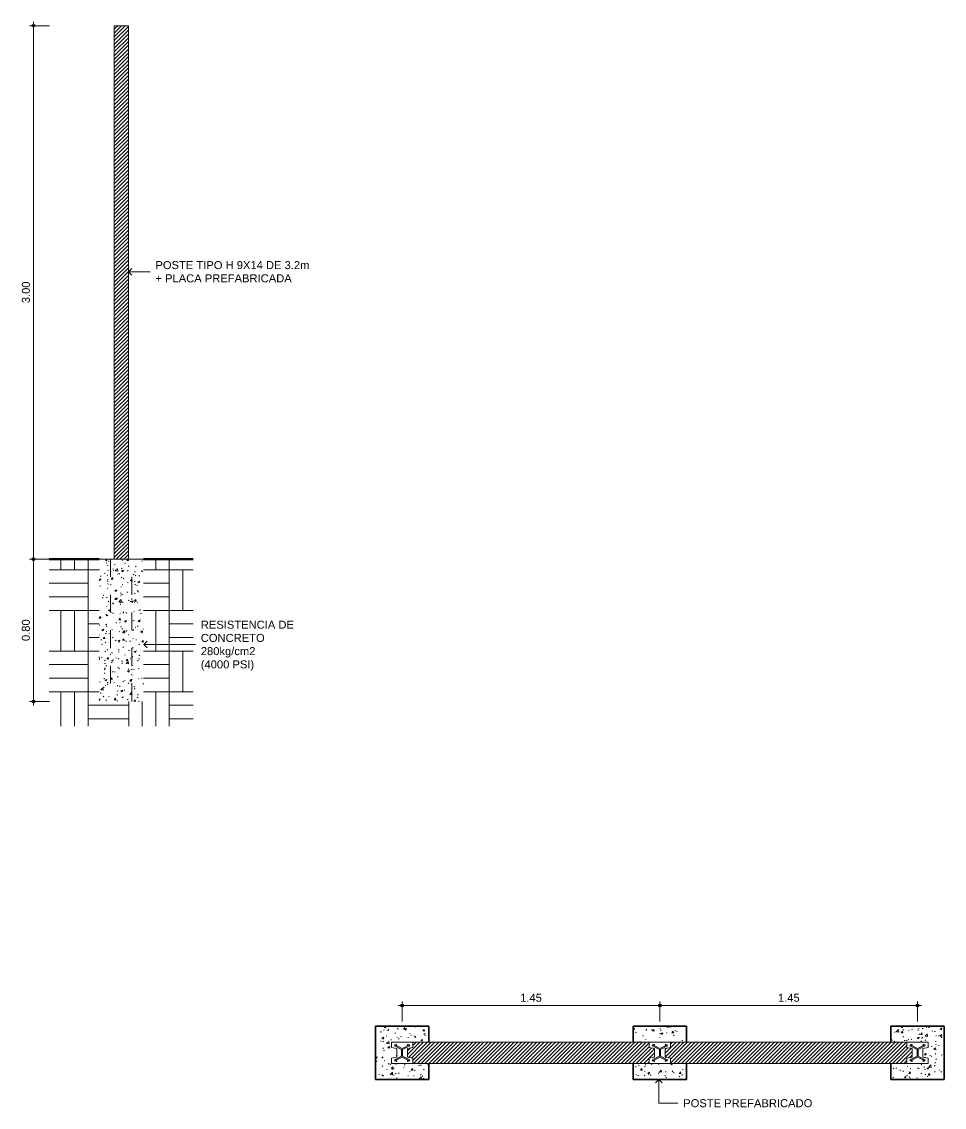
# Model space of a CAD drawing. Header units: metres. Extents: x -490 to 202, y -217 to 332.
# Drawn here: x 193.73 to 198.92, y -0.31 to 5.8 of the extents above; entities that cross this region are included whole.
import ezdxf

# ---------------------------------------------------------------- set-up
doc = ezdxf.new("R2010")
doc.units = ezdxf.units.M
doc.linetypes.add('Oculto', pattern=[0.007144, 0.004763, -0.002381])
for name, color, linetype, lineweight in [('A-ANNO-DIMS', 7, 'Continuous', 9), ('A-ANNO-DIMS-15', 7, 'Continuous', 9), ('A-DETL-GENF', 7, 'Continuous', 9), ('A-DETL-HDLN', 7, 'Oculto', 9), ('G-ANNO-TEXT', 7, 'Continuous', 9)]:
    doc.layers.add(name, color=color, linetype=linetype, lineweight=lineweight)
doc.layers.add('A-DETL', color=94, linetype='Continuous', lineweight=9, true_color=0x00a600)
doc.styles.add('Arial_6', font='arial.ttf', dxfattribs={"height": 0.045})
doc.styles.add('Arial_B_3', font='arial.ttf', dxfattribs={"height": 0.045})
doc.dimstyles.new('CB_Punto_relleno_-_3_mm_2_Decimales', dxfattribs={"dimscale": 0.3048, "dimtxt": 0.045912, "dimasz": 0.19685, "dimexe": 0.073819, "dimexo": 0.625, "dimgap": 0.024606, "dimtad": 1, "dimrnd": 0.01, "dimtxsty": 'Arial_6', "dimblk1": 'DOTSMALL', "dimblk2": 'DOTSMALL', "dimsah": 1, "dimcen": 2.5, "dimdle": 0.073819, "dimazin": 3, "dimtfac": 1, "dimtix": 1, "dimtmove": 0, "dimatfit": 3, "dimfxl": 0.295276, "dimfxlon": 1, "dimtvp": 1, "dimarcsym": 2})
pattern_1 = [(50, (194.823975, 0), (0.109309, -0.009559), [0.01143, -0.12573]), (355, (194.82398, 0), (-0.02115, 0.1146295), [0.00914, -0.10058]), (100.451, (194.83309, -0.0008), (0.0881643, 0.1050655), [0.00971, -0.10685]), (46.184, (194.82398, 0.03048), (0.162653, -0.025226), [0.01714, -0.18859]), (96.636, (194.83753, 0.02838), (0.142439, 0.148455), [0.01457, -0.16028]), (351.184, (194.82398, 0.03048), (0.142445, 0.148452), [0.01372, -0.15088]), (21, (194.839215, 0.02286), (0.0909697, -0.0613545), [0.01143, -0.12573]), (326, (194.83922, 0.02286), (0.0370754, 0.110511), [0.00914, -0.10058]), (71.451, (194.8468, 0.01775), (0.128047, 0.0491495), [0.00971, -0.10685]), (37.5, (194.823975, 0), (0.00185023, 0.0507294), [0.00503, -0.09434, 0.00503, -0.09708, -0.10096]), (37.5, (194.823975, 0), (0.00185023, 0.0507294), [-0.20147, 0.00503, -0.09594]), (7.5, (194.823975, 0), (0.0400875, 0.0601067), [0.00503, -0.05319, 0.00503, -0.09205, -0.03848]), (7.5, (194.823975, 0), (0.0400875, 0.0601067), [-0.1553, 0.00503, -0.03345]), (327.5, (194.789985, 0), (0.08135256, -0.0034393), [0.00503, -0.03307, 0.00503, -0.11384, -0.15773]), (327.5, (194.789985, 0), (0.08135256, -0.0034393), [-0.15697, 0.00503, -0.1527]), (317.5, (194.774745, 0), (0.0888753, 0.0152544), [0.00503, -0.0445, 0.00503, -0.07391, -0.11201]), (317.5, (194.774745, 0), (0.0888753, 0.0152544), [-0.12847, 0.00503, -0.10698])]
pattern_2 = [(45, (194.823975, 0), (-0.0106066, 0.0106066), [])]

# ---------------------------------------------------------------- blocks, each defined once
blk = doc.blocks.new('DIMBLOCK2-CIMENTACION MURO PREFABRICADO h_ 3_20')
at = {"layer": 'A-ANNO-DIMS-15', "lineweight": 30, "transparency": 16777216}
h = blk.add_hatch(color=256, dxfattribs=at)
edge = h.paths.add_edge_path()
edge.add_arc((193.7935, 2.7775), 0.0075, 0, 360)
h = blk.add_hatch(color=256, dxfattribs=at)
edge = h.paths.add_edge_path()
edge.add_arc((193.7935, 1.9775), 0.0075, 0, 360)
at = {"layer": 'A-ANNO-DIMS-15', "transparency": 16777216}
for p, q in [((193.7935, 2.7775), (193.771, 2.7775)), ((193.7935, 1.955), (193.7935, 2.7775)), ((193.7935, 2.7775), (193.8835, 2.7775)), ((193.7935, 1.9775), (193.771, 1.9775)), ((193.7935, 1.9775), (193.8835, 1.9775))]:
    blk.add_line(p, q, dxfattribs=at)
at = {"layer": 'A-ANNO-DIMS-15', "lineweight": 30, "transparency": 16777216}
for centre in [(193.7935, 2.7775), (193.7935, 1.9775)]:
    blk.add_circle(centre, 0.0075, dxfattribs=at)
at = {"layer": 'A-ANNO-DIMS-15', "color": 0, "transparency": 16777216, "insert": (193.7275, 2.3168), "char_height": 0.045, "width": 0.145787, "attachment_point": 1, "rotation": 90, "line_spacing_factor": 0.941778, "style": 'Arial_6'}
blk.add_mtext('0.80', dxfattribs=at)
blk = doc.blocks.new('_DotSmall')
at = {"color": 0, "linetype": 'ByBlock', "const_width": 0.5}
blk.add_lwpolyline([(-0.0625, 0, 1), (0.0625, 0, 1)], format="xyb", close=True, dxfattribs=at)
blk = doc.blocks.new('DIMBLOCK3-CIMENTACION MURO PREFABRICADO h_ 3_20')
at = {"layer": 'A-ANNO-DIMS-15', "lineweight": 30, "transparency": 16777216}
h = blk.add_hatch(color=256, dxfattribs=at)
edge = h.paths.add_edge_path()
edge.add_arc((193.7935, 5.7775), 0.0075, 0, 360)
h = blk.add_hatch(color=256, dxfattribs=at)
edge = h.paths.add_edge_path()
edge.add_arc((193.7935, 2.7775), 0.0075, 0, 360)
at = {"layer": 'A-ANNO-DIMS-15', "transparency": 16777216}
for p, q in [((193.7935, 2.7775), (193.7935, 5.8)), ((193.7935, 5.7775), (193.771, 5.7775)), ((193.7935, 5.7775), (193.8835, 5.7775)), ((193.7935, 2.7775), (193.771, 2.7775)), ((193.7935, 2.7775), (193.8835, 2.7775))]:
    blk.add_line(p, q, dxfattribs=at)
at = {"layer": 'A-ANNO-DIMS-15', "lineweight": 30, "transparency": 16777216}
for centre in [(193.7935, 5.7775), (193.7935, 2.7775)]:
    blk.add_circle(centre, 0.0075, dxfattribs=at)
at = {"layer": 'A-ANNO-DIMS-15', "color": 0, "transparency": 16777216, "insert": (193.7275, 4.2168), "char_height": 0.045, "width": 0.145787, "attachment_point": 1, "rotation": 90, "line_spacing_factor": 0.941778, "style": 'Arial_6'}
blk.add_mtext('3.00', dxfattribs=at)
blk = doc.blocks.new('DIMBLOCK4-CIMENTACION DE MURO PREFABRICADO')
at = {"layer": 'A-ANNO-DIMS-15', "lineweight": 30, "transparency": 16777216}
h = blk.add_hatch(color=256, dxfattribs=at)
edge = h.paths.add_edge_path()
edge.add_arc((195.8667, 0.2673), 0.0075, 0, 360)
h = blk.add_hatch(color=256, dxfattribs=at)
edge = h.paths.add_edge_path()
edge.add_arc((197.3167, 0.2673), 0.0075, 0, 360)
at = {"layer": 'A-ANNO-DIMS-15', "transparency": 16777216}
for p, q in [((195.8442, 0.2673), (197.3167, 0.2673)), ((195.8667, 0.2673), (195.8667, 0.2898)), ((195.8667, 0.2673), (195.8667, 0.1773)), ((197.3167, 0.2673), (197.3167, 0.2898)), ((197.3167, 0.2673), (197.3167, 0.1773))]:
    blk.add_line(p, q, dxfattribs=at)
at = {"layer": 'A-ANNO-DIMS-15', "lineweight": 30, "transparency": 16777216}
for centre in [(195.8667, 0.2673), (197.3167, 0.2673)]:
    blk.add_circle(centre, 0.0075, dxfattribs=at)
at = {"layer": 'A-ANNO-DIMS-15', "color": 0, "transparency": 16777216, "insert": (196.5309, 0.3333), "char_height": 0.045, "width": 0.145787, "attachment_point": 1, "line_spacing_factor": 0.941778, "style": 'Arial_6'}
blk.add_mtext('1.45', dxfattribs=at)
blk = doc.blocks.new('DIMBLOCK5-CIMENTACION DE MURO PREFABRICADO')
at = {"layer": 'A-ANNO-DIMS-15', "lineweight": 30, "transparency": 16777216}
h = blk.add_hatch(color=256, dxfattribs=at)
edge = h.paths.add_edge_path()
edge.add_arc((197.3167, 0.2673), 0.0075, 0, 360)
h = blk.add_hatch(color=256, dxfattribs=at)
edge = h.paths.add_edge_path()
edge.add_arc((198.7667, 0.2673), 0.0075, 0, 360)
at = {"layer": 'A-ANNO-DIMS-15', "transparency": 16777216}
for p, q in [((197.3167, 0.2673), (197.3167, 0.2898)), ((197.3167, 0.2673), (198.7892, 0.2673)), ((197.3167, 0.2673), (197.3167, 0.1773)), ((198.7667, 0.2673), (198.7667, 0.2898)), ((198.7667, 0.2673), (198.7667, 0.1773))]:
    blk.add_line(p, q, dxfattribs=at)
at = {"layer": 'A-ANNO-DIMS-15', "lineweight": 30, "transparency": 16777216}
for centre in [(197.3167, 0.2673), (198.7667, 0.2673)]:
    blk.add_circle(centre, 0.0075, dxfattribs=at)
at = {"layer": 'A-ANNO-DIMS-15', "color": 0, "transparency": 16777216, "insert": (197.9809, 0.3333), "char_height": 0.045, "width": 0.145787, "attachment_point": 1, "line_spacing_factor": 0.941778, "style": 'Arial_6'}
blk.add_mtext('1.45', dxfattribs=at)

msp = doc.modelspace()

# ---------------------------------------------------------------- hatches: boundary and pattern name
at = {"layer": 'A-DETL-GENF', "lineweight": 18}
h = msp.add_hatch(dxfattribs=at)
h.set_pattern_fill('FP_10', color=256, style=0, pattern_type=2)
h.set_pattern_definition([(45, (195.044507, 0), (-0.0106066, 0.0106066), [])])
h.paths.add_polyline_path([(194.327, 2.7775), (194.327, 5.7775), (194.247, 5.7775), (194.247, 2.7775)])
at = {"layer": 'A-DETL-GENF', "lineweight": 18, "true_color": 0xdddddd}
h = msp.add_hatch(dxfattribs=at)
h.set_pattern_fill('FP_11', color=254, style=0, pattern_type=2)
h.set_pattern_definition([(0, (195.01417, -0.02544), (0.2286, 0.2286), [0.2286, -0.2286]), (0, (195.01417, 0.05076), (0.2286, 0.2286), [0.2286, -0.2286]), (0, (195.01417, 0.12696), (0.2286, 0.2286), [0.2286, -0.2286]), (0, (195.01417, 0.20316), (0.2286, 0.2286), [0.2286, -0.2286]), (90, (195.01417, 0.20316), (-0.2286, 0.2286), [0.2286, -0.2286]), (90, (195.09037, 0.20316), (-0.2286, 0.2286), [0.2286, -0.2286]), (90, (195.16657, 0.20316), (-0.2286, 0.2286), [0.2286, -0.2286]), (90, (195.24277, 0.20316), (-0.2286, 0.2286), [0.2286, -0.2286])])
h.paths.add_polyline_path([(194.692, 1.8375), (194.692, 2.7775), (194.412, 2.7775), (194.412, 1.9775), (194.162, 1.9775), (194.162, 2.7775), (193.882, 2.7775), (193.882, 1.8375)])
at = {"layer": 'A-DETL-GENF', "lineweight": 18, "true_color": 0x808080}
h = msp.add_hatch(dxfattribs=at)
h.set_pattern_fill('FP_8', color=8, style=0, pattern_type=2)
h.set_pattern_definition([(50, (195.04451, 0), (0.109309, -0.009559), [0.01143, -0.12573]), (355, (195.04451, 0), (-0.02115, 0.1146295), [0.00914, -0.10058]), (100.451, (195.05362, -0.0008), (0.0881643, 0.1050655), [0.00971, -0.10685]), (46.184, (195.04451, 0.03048), (0.162653, -0.025226), [0.01715, -0.18859]), (96.636, (195.05806, 0.02838), (0.142439, 0.148455), [0.01457, -0.16028]), (351.184, (195.0445, 0.03048), (0.142445, 0.1484525), [0.01372, -0.15088]), (21, (195.05975, 0.02286), (0.0909697, -0.0613545), [0.01143, -0.12573]), (326, (195.05975, 0.02286), (0.0370754, 0.110511), [0.00914, -0.10058]), (71.451, (195.06733, 0.01775), (0.128047, 0.0491495), [0.00971, -0.10685]), (37.5, (195.044507, 0), (0.00185023, 0.0507294), [0.00503, -0.09434, 0.00503, -0.09708, -0.10096]), (37.5, (195.044507, 0), (0.00185023, 0.0507294), [-0.20147, 0.00503, -0.09594]), (7.5, (195.044507, 0), (0.0400875, 0.0601067), [0.00503, -0.05319, 0.00503, -0.09205, -0.03848]), (7.5, (195.044507, 0), (0.0400875, 0.0601067), [-0.1553, 0.00503, -0.03345]), (327.5, (195.010517, 0), (0.08135256, -0.0034393), [0.00503, -0.03307, 0.00503, -0.11384, -0.15773]), (327.5, (195.010517, 0), (0.08135256, -0.0034393), [-0.15697, 0.00503, -0.1527]), (317.5, (194.99528, 0), (0.0888753, 0.0152544), [0.00503, -0.0445, 0.00503, -0.07391, -0.11201]), (317.5, (194.99528, 0), (0.0888753, 0.0152544), [-0.12847, 0.00503, -0.10698])])
h.paths.add_polyline_path([(194.347, 1.9775), (194.412, 1.9775), (194.412, 2.7775), (194.347, 2.7775), (194.347, 2.01)])
h.paths.add_polyline_path([(194.162, 1.9775), (194.227, 1.9775), (194.227, 2.7775), (194.162, 2.7775), (194.162, 2.1025)])
at = {"layer": 'A-DETL-GENF', "lineweight": 18, "true_color": 0xffffff}
h = msp.add_hatch(dxfattribs=at)
h.set_pattern_fill('FP_9', style=0, pattern_type=2)
h.set_pattern_definition([(50, (195.04451, 0), (0.109309, -0.009559), [0.01143, -0.12573]), (355, (195.04451, 0), (-0.02115, 0.1146295), [0.00914, -0.10058]), (100.451, (195.05362, -0.0008), (0.0881643, 0.1050655), [0.00971, -0.10685]), (46.184, (195.04451, 0.03048), (0.162653, -0.025226), [0.01714, -0.18859]), (96.636, (195.05806, 0.02838), (0.142439, 0.148455), [0.01457, -0.16028]), (351.184, (195.0445, 0.03048), (0.142445, 0.1484525), [0.01372, -0.15088]), (21, (195.05975, 0.02286), (0.0909697, -0.0613545), [0.01143, -0.12573]), (326, (195.05975, 0.02286), (0.0370754, 0.110511), [0.00914, -0.10058]), (71.451, (195.06733, 0.01775), (0.128047, 0.0491495), [0.00971, -0.10685]), (37.5, (195.044507, 0), (0.00185023, 0.0507294), [0.00503, -0.09434, 0.00503, -0.09708, -0.10096]), (37.5, (195.044507, 0), (0.00185023, 0.0507294), [-0.20147, 0.00503, -0.09594]), (7.5, (195.044507, 0), (0.0400875, 0.0601067), [0.00503, -0.05319, 0.00503, -0.09205, -0.03848]), (7.5, (195.044507, 0), (0.0400875, 0.0601067), [-0.1553, 0.00503, -0.03345]), (327.5, (195.010517, 0), (0.08135256, -0.0034393), [0.00503, -0.03307, 0.00503, -0.11384, -0.15773]), (327.5, (195.010517, 0), (0.08135256, -0.0034393), [-0.15697, 0.00503, -0.1527]), (317.5, (194.99528, 0), (0.0888753, 0.0152544), [0.00503, -0.0445, 0.00503, -0.07391, -0.11201]), (317.5, (194.99528, 0), (0.0888753, 0.0152544), [-0.12847, 0.00503, -0.10698])])
h.paths.add_polyline_path([(194.327, 1.9775), (194.347, 1.9775), (194.347, 2.7775), (194.227, 2.7775), (194.227, 1.9775), (194.247, 1.9775)])
at = {"layer": 'A-DETL-GENF', "lineweight": 18, "true_color": 0x808080}
h = msp.add_hatch(dxfattribs=at)
h.set_pattern_fill('FP_9', color=8, style=0, pattern_type=2)
h.set_pattern_definition(pattern_1)
h.paths.add_polyline_path([(196.0167, -0.1491), (196.0167, -0.0591), (195.8067, -0.0591), (195.8067, -0.0291), (195.8367, -0.0241), (195.8366, 0.0259), (195.8067, 0.0309), (195.8067, 0.0609), (196.0167, 0.0609), (196.0167, 0.1509), (195.7167, 0.1509), (195.7167, -0.1491), (195.8652, -0.1491)])
h = msp.add_hatch(dxfattribs=at)
h.set_pattern_fill('FP_9', color=8, style=0, pattern_type=2)
h.set_pattern_definition(pattern_1)
h.paths.add_polyline_path([(197.4667, -0.1491), (197.4667, -0.0591), (197.1667, -0.0591), (197.1667, -0.1491), (197.4158, -0.1491)])
h.paths.add_polyline_path([(197.3296, 0.0609), (197.4667, 0.0609), (197.4667, 0.1509), (197.1667, 0.1509), (197.1667, 0.0609), (197.3167, 0.0609)])
h = msp.add_hatch(dxfattribs=at)
h.set_pattern_fill('FP_8', color=8, style=0, pattern_type=2)
h.set_pattern_definition([(50, (194.823975, 0), (0.1093091, -0.009559), [0.01143, -0.12573]), (355, (194.82398, 0), (-0.02115, 0.1146295), [0.00914, -0.10058]), (100.451, (194.83309, -0.0008), (0.0881643, 0.1050655), [0.00971, -0.10685]), (46.184, (194.82398, 0.03048), (0.162653, -0.0252257), [0.01715, -0.18859]), (96.636, (194.83753, 0.02838), (0.1424386, 0.148455), [0.01457, -0.16028]), (351.184, (194.82398, 0.03048), (0.142445, 0.1484525), [0.01372, -0.15088]), (21, (194.839215, 0.02286), (0.0909697, -0.0613545), [0.01143, -0.12573]), (326, (194.83922, 0.02286), (0.0370754, 0.110511), [0.00914, -0.10058]), (71.451, (194.8468, 0.01775), (0.128047, 0.0491495), [0.00971, -0.10685]), (37.5, (194.823975, 0), (0.00185023, 0.0507294), [0.00503, -0.09434, 0.00503, -0.09708, -0.10096]), (37.5, (194.823975, 0), (0.00185023, 0.0507294), [-0.20147, 0.00503, -0.09594]), (7.5, (194.823975, 0), (0.04008746, 0.0601067), [0.00503, -0.05319, 0.00503, -0.09205, -0.03848]), (7.5, (194.823975, 0), (0.04008746, 0.0601067), [-0.1553, 0.00503, -0.03345]), (327.5, (194.789985, 0), (0.08135256, -0.00343933), [0.00503, -0.03307, 0.00503, -0.11384, -0.15773]), (327.5, (194.789985, 0), (0.08135256, -0.00343933), [-0.15697, 0.00503, -0.1527]), (317.5, (194.774745, 0), (0.0888753, 0.0152544), [0.00503, -0.0445, 0.00503, -0.07391, -0.11201]), (317.5, (194.774745, 0), (0.0888753, 0.0152544), [-0.12847, 0.00503, -0.10698])])
h.paths.add_polyline_path([(198.9167, -0.1491), (198.9167, 0.1509), (198.6167, 0.1509), (198.6167, 0.0609), (198.8267, 0.0609), (198.8267, 0.0309), (198.7967, 0.0259), (198.7967, -0.0241), (198.8267, -0.0291), (198.8267, -0.0591), (198.6167, -0.0591), (198.6167, -0.1491), (198.7941, -0.1491)])
at = {"layer": 'A-DETL-GENF', "lineweight": 18}
h = msp.add_hatch(color=256, dxfattribs=at)
h.paths.add_polyline_path([(195.8997, -0.0468), (195.9005, -0.0467), (195.9012, -0.0464), (195.9021, -0.0456), (195.9023, -0.0453), (195.9026, -0.0446), (195.9027, -0.0438), (195.9026, -0.0431), (195.9023, -0.0423), (195.9018, -0.0417), (195.9012, -0.0412), (195.9005, -0.0409), (195.8997, -0.0408), (195.8989, -0.0409), (195.8982, -0.0412), (195.8975, -0.0419), (195.8971, -0.0423), (195.8968, -0.0431), (195.8967, -0.0438), (195.8968, -0.0446), (195.8973, -0.0456), (195.8976, -0.046), (195.8982, -0.0464), (195.8989, -0.0467)])
h.paths.add_polyline_path([(195.8337, -0.0468), (195.8345, -0.0467), (195.8352, -0.0464), (195.8361, -0.0456), (195.8363, -0.0453), (195.8366, -0.0446), (195.8367, -0.0438), (195.8366, -0.0431), (195.8363, -0.0423), (195.8358, -0.0417), (195.8352, -0.0412), (195.8345, -0.0409), (195.8337, -0.0408), (195.8329, -0.041), (195.8322, -0.0412), (195.8316, -0.0417), (195.8311, -0.0423), (195.8308, -0.0431), (195.8307, -0.0438), (195.8308, -0.0446), (195.8313, -0.0456), (195.8316, -0.046), (195.8322, -0.0464), (195.8329, -0.0467)])
h.paths.add_polyline_path([(195.9071, -0.0439), (195.9098, -0.0385), (195.8697, -0.0181), (195.8697, 0.0199), (195.9098, 0.0404), (195.9071, 0.0457), (195.8667, 0.0251), (195.8263, 0.0457), (195.8236, 0.0404), (195.8637, 0.0199), (195.8637, -0.0181), (195.8236, -0.0385), (195.8263, -0.0439), (195.8667, -0.0233), (195.8975, -0.039)])
h.paths.add_polyline_path([(195.8337, 0.0427), (195.8345, 0.0428), (195.8352, 0.0431), (195.8358, 0.0436), (195.8363, 0.0442), (195.8366, 0.0449), (195.8367, 0.0457), (195.8366, 0.0465), (195.8363, 0.0472), (195.8358, 0.0478), (195.8352, 0.0483), (195.8345, 0.0486), (195.8337, 0.0487), (195.8329, 0.0486), (195.8322, 0.0483), (195.8316, 0.0478), (195.8311, 0.0472), (195.8308, 0.0465), (195.8307, 0.0457), (195.8308, 0.0449), (195.8311, 0.0442), (195.8316, 0.0436), (195.8322, 0.0431), (195.8329, 0.0428)])
h.paths.add_polyline_path([(195.8997, 0.0427), (195.9005, 0.0428), (195.9012, 0.0431), (195.9018, 0.0436), (195.9023, 0.0442), (195.9026, 0.0449), (195.9027, 0.0457), (195.9026, 0.0465), (195.9023, 0.0472), (195.9018, 0.0478), (195.9012, 0.0483), (195.9005, 0.0486), (195.8997, 0.0487), (195.8989, 0.0486), (195.8982, 0.0483), (195.8975, 0.0477), (195.8971, 0.0472), (195.8968, 0.0465), (195.8967, 0.0457), (195.8968, 0.0449), (195.8975, 0.0437), (195.8976, 0.0436), (195.8982, 0.0431), (195.8989, 0.0428)])
h = msp.add_hatch(dxfattribs=at)
h.set_pattern_fill('FP_10', color=256, style=0, pattern_type=2)
h.set_pattern_definition(pattern_2)
h.paths.add_polyline_path([(197.2567, -0.0591), (197.2567, -0.0291), (197.2867, -0.0241), (197.2866, 0.0259), (197.2567, 0.0309), (197.2567, 0.0609), (195.9267, 0.0609), (195.9267, 0.0309), (195.8967, 0.0259), (195.8967, -0.0241), (195.9267, -0.0291), (195.9267, -0.0591), (197.2435, -0.0591)])
h = msp.add_hatch(color=256, dxfattribs=at)
h.paths.add_polyline_path([(197.3497, -0.0468), (197.3505, -0.0467), (197.3512, -0.0464), (197.3521, -0.0456), (197.3523, -0.0453), (197.3526, -0.0446), (197.3527, -0.0438), (197.3526, -0.0431), (197.3523, -0.0423), (197.3518, -0.0417), (197.3512, -0.0412), (197.3505, -0.0409), (197.3497, -0.0408), (197.3489, -0.0409), (197.3482, -0.0412), (197.3476, -0.0417), (197.3471, -0.0423), (197.3468, -0.0431), (197.3467, -0.0438), (197.3468, -0.0446), (197.3473, -0.0456), (197.3476, -0.046), (197.3482, -0.0464), (197.3489, -0.0467)])
h.paths.add_polyline_path([(197.2837, -0.0468), (197.2845, -0.0467), (197.2852, -0.0464), (197.2861, -0.0456), (197.2863, -0.0453), (197.2866, -0.0446), (197.2867, -0.0438), (197.2866, -0.043), (197.2863, -0.0423), (197.2858, -0.0417), (197.2852, -0.0412), (197.2845, -0.0409), (197.2837, -0.0408), (197.2829, -0.0409), (197.2822, -0.0412), (197.2816, -0.0417), (197.2811, -0.0423), (197.2808, -0.0431), (197.2807, -0.0438), (197.2808, -0.0446), (197.2813, -0.0456), (197.2816, -0.046), (197.2822, -0.0464), (197.2829, -0.0467)])
h.paths.add_polyline_path([(197.3571, -0.0439), (197.3598, -0.0385), (197.3197, -0.0181), (197.3197, 0.0199), (197.3598, 0.0404), (197.3571, 0.0457), (197.3167, 0.0251), (197.2763, 0.0457), (197.2736, 0.0404), (197.3137, 0.0199), (197.3137, -0.0181), (197.2736, -0.0385), (197.2763, -0.0439), (197.3167, -0.0233), (197.3512, -0.0409)])
h.paths.add_polyline_path([(197.2837, 0.0427), (197.2845, 0.0428), (197.2852, 0.0431), (197.2858, 0.0436), (197.2863, 0.0442), (197.2866, 0.0449), (197.2867, 0.0457), (197.2866, 0.0465), (197.2863, 0.0472), (197.2858, 0.0478), (197.2852, 0.0483), (197.2845, 0.0486), (197.2837, 0.0487), (197.2829, 0.0486), (197.2822, 0.0483), (197.2816, 0.0478), (197.2811, 0.0472), (197.2808, 0.0465), (197.2807, 0.0457), (197.2808, 0.0449), (197.2811, 0.0442), (197.2816, 0.0436), (197.2822, 0.0431), (197.2829, 0.0428)])
h.paths.add_polyline_path([(197.3497, 0.0427), (197.3505, 0.0428), (197.3512, 0.0431), (197.3518, 0.0436), (197.3523, 0.0442), (197.3526, 0.0449), (197.3527, 0.0457), (197.3526, 0.0465), (197.3523, 0.0472), (197.3518, 0.0478), (197.3512, 0.0483), (197.3505, 0.0486), (197.3497, 0.0487), (197.3489, 0.0486), (197.3482, 0.0483), (197.3476, 0.0478), (197.3471, 0.0472), (197.3468, 0.0465), (197.3467, 0.0457), (197.3468, 0.0449), (197.3471, 0.0442), (197.3476, 0.0436), (197.3482, 0.0431), (197.3489, 0.0428)])
h = msp.add_hatch(dxfattribs=at)
h.set_pattern_fill('FP_10', color=256, style=0, pattern_type=2)
h.set_pattern_definition(pattern_2)
h.paths.add_polyline_path([(198.7067, -0.0591), (198.7067, -0.0291), (198.7367, -0.0241), (198.7366, 0.0259), (198.7067, 0.0309), (198.7067, 0.0609), (197.3767, 0.0609), (197.3767, 0.0309), (197.3467, 0.0259), (197.3468, -0.0241), (197.3767, -0.0291), (197.3767, -0.0591), (198.6408, -0.0591)])
h = msp.add_hatch(color=256, dxfattribs=at)
h.paths.add_polyline_path([(198.7997, -0.0468), (198.8005, -0.0467), (198.8012, -0.0464), (198.8021, -0.0456), (198.8023, -0.0453), (198.8026, -0.0446), (198.8027, -0.0438), (198.8026, -0.0431), (198.8023, -0.0423), (198.8018, -0.0417), (198.8012, -0.0412), (198.8005, -0.0409), (198.7997, -0.0408), (198.7989, -0.0409), (198.7982, -0.0412), (198.7976, -0.0417), (198.7971, -0.0423), (198.7968, -0.0431), (198.7967, -0.0438), (198.7968, -0.0446), (198.7973, -0.0456), (198.7976, -0.046), (198.7982, -0.0464), (198.7989, -0.0467)])
h.paths.add_polyline_path([(198.7337, -0.0468), (198.7345, -0.0467), (198.7352, -0.0464), (198.7361, -0.0456), (198.7363, -0.0453), (198.7366, -0.0446), (198.7367, -0.0438), (198.7366, -0.0431), (198.7363, -0.0423), (198.7358, -0.0417), (198.7352, -0.0412), (198.7345, -0.0409), (198.7337, -0.0408), (198.7329, -0.0409), (198.7322, -0.0412), (198.7316, -0.0417), (198.7311, -0.0423), (198.7308, -0.0431), (198.7307, -0.0438), (198.7308, -0.0446), (198.7313, -0.0456), (198.7316, -0.046), (198.7322, -0.0464), (198.7329, -0.0467)])
h.paths.add_polyline_path([(198.8071, -0.0439), (198.8098, -0.0385), (198.7697, -0.0181), (198.7697, 0.0199), (198.8098, 0.0404), (198.8071, 0.0457), (198.7667, 0.0251), (198.7263, 0.0457), (198.7236, 0.0404), (198.7637, 0.0199), (198.7637, -0.0181), (198.7236, -0.0385), (198.7263, -0.0439), (198.7667, -0.0233), (198.8049, -0.0427)])
h.paths.add_polyline_path([(198.7997, 0.0427), (198.8005, 0.0428), (198.8012, 0.0431), (198.8018, 0.0436), (198.8023, 0.0442), (198.8026, 0.0449), (198.8027, 0.0457), (198.8026, 0.0465), (198.8023, 0.0472), (198.8018, 0.0478), (198.8012, 0.0483), (198.8005, 0.0486), (198.7997, 0.0487), (198.7989, 0.0486), (198.7982, 0.0483), (198.7976, 0.0478), (198.7971, 0.0472), (198.7968, 0.0465), (198.7967, 0.0457), (198.7968, 0.0449), (198.7971, 0.0442), (198.7976, 0.0436), (198.7982, 0.0431), (198.7989, 0.0428)])
h.paths.add_polyline_path([(198.7337, 0.0427), (198.7345, 0.0428), (198.7352, 0.0431), (198.7358, 0.0436), (198.7363, 0.0442), (198.7366, 0.0449), (198.7367, 0.0457), (198.7366, 0.0465), (198.7363, 0.0472), (198.7358, 0.0478), (198.7352, 0.0483), (198.7345, 0.0486), (198.7337, 0.0487), (198.7329, 0.0486), (198.7322, 0.0483), (198.7316, 0.0478), (198.7311, 0.0472), (198.7308, 0.0465), (198.7307, 0.0457), (198.7308, 0.0449), (198.7311, 0.0442), (198.7316, 0.0436), (198.7322, 0.0431), (198.7329, 0.0428)])

# ---------------------------------------------------------------- linework, layer by layer
at = {"layer": 'A-DETL', "color": 7, "lineweight": 18}
for p, q in [((194.327, 5.7775), (194.247, 5.7775)), ((194.247, 5.7775), (194.247, 2.7775)), ((194.327, 2.7775), (194.327, 5.7775)), ((194.227, 2.7775), (194.162, 2.7775)), ((194.247, 2.7775), (194.327, 2.7775)), ((194.412, 2.7775), (194.347, 2.7775)), ((195.9267, 0.0609), (195.8067, 0.0609)), ((195.8067, 0.0609), (195.8067, 0.0309)), ((195.8067, 0.0309), (195.8367, 0.0259)), ((195.8263, 0.0457), (195.8236, 0.0404)), ((195.8236, 0.0404), (195.8637, 0.0199)), ((195.8667, 0.0251), (195.8263, 0.0457)), ((195.8367, 0.0259), (195.8367, -0.0241)), ((195.8637, 0.0199), (195.8637, -0.0181)), ((195.9071, 0.0457), (195.8667, 0.0251)), ((195.8697, 0.0199), (195.9098, 0.0404)), ((195.8697, -0.0181), (195.8697, 0.0199)), ((195.8967, 0.0259), (195.9267, 0.0309)), ((195.8967, -0.0241), (195.8967, 0.0259)), ((195.9098, 0.0404), (195.9071, 0.0457)), ((197.2567, 0.0609), (195.9267, 0.0609)), ((195.9267, 0.0309), (195.9267, 0.0609)), ((197.3767, 0.0609), (197.2567, 0.0609)), ((197.2567, 0.0609), (197.2567, 0.0309)), ((197.2567, 0.0309), (197.2867, 0.0259)), ((197.2763, 0.0457), (197.2736, 0.0404)), ((197.2736, 0.0404), (197.3137, 0.0199)), ((197.3167, 0.0251), (197.2763, 0.0457)), ((197.2867, 0.0259), (197.2867, -0.0241)), ((197.3137, 0.0199), (197.3137, -0.0181)), ((197.3571, 0.0457), (197.3167, 0.0251)), ((197.3197, 0.0199), (197.3598, 0.0404)), ((197.3197, -0.0181), (197.3197, 0.0199)), ((197.3467, 0.0259), (197.3767, 0.0309)), ((197.3467, -0.0241), (197.3467, 0.0259)), ((197.3598, 0.0404), (197.3571, 0.0457)), ((198.7067, 0.0609), (197.3767, 0.0609)), ((197.3767, 0.0309), (197.3767, 0.0609)), ((198.8267, 0.0609), (198.7067, 0.0609)), ((198.7067, 0.0609), (198.7067, 0.0309)), ((198.7067, 0.0309), (198.7367, 0.0259)), ((198.7263, 0.0457), (198.7236, 0.0404)), ((198.7236, 0.0404), (198.7637, 0.0199)), ((198.7667, 0.0251), (198.7263, 0.0457)), ((198.7367, 0.0259), (198.7367, -0.0241)), ((198.7637, 0.0199), (198.7637, -0.0181)), ((198.8071, 0.0457), (198.7667, 0.0251)), ((198.7697, 0.0199), (198.8098, 0.0404)), ((198.7697, -0.0181), (198.7697, 0.0199)), ((198.7967, 0.0259), (198.8267, 0.0309)), ((198.7967, -0.0241), (198.7967, 0.0259)), ((198.8098, 0.0404), (198.8071, 0.0457)), ((198.8267, 0.0309), (198.8267, 0.0609)), ((195.8367, -0.0241), (195.8067, -0.0291)), ((195.8067, -0.0291), (195.8067, -0.0591)), ((195.8067, -0.0591), (195.9267, -0.0591)), ((195.8637, -0.0181), (195.8236, -0.0385)), ((195.8236, -0.0385), (195.8263, -0.0439)), ((195.8263, -0.0439), (195.8667, -0.0233)), ((195.8667, -0.0233), (195.9071, -0.0439)), ((195.9098, -0.0385), (195.8697, -0.0181)), ((195.9267, -0.0291), (195.8967, -0.0241)), ((195.9071, -0.0439), (195.9098, -0.0385)), ((195.9267, -0.0591), (195.9267, -0.0291)), ((195.9267, -0.0591), (197.2567, -0.0591)), ((197.2867, -0.0241), (197.2567, -0.0291)), ((197.2567, -0.0291), (197.2567, -0.0591)), ((197.2567, -0.0591), (197.3767, -0.0591)), ((197.3137, -0.0181), (197.2736, -0.0385)), ((197.2736, -0.0385), (197.2763, -0.0439)), ((197.2763, -0.0439), (197.3167, -0.0233)), ((197.3167, -0.0233), (197.3571, -0.0439)), ((197.3598, -0.0385), (197.3197, -0.0181)), ((197.3767, -0.0291), (197.3467, -0.0241)), ((197.3571, -0.0439), (197.3598, -0.0385)), ((197.3767, -0.0591), (197.3767, -0.0291)), ((197.3767, -0.0591), (198.7067, -0.0591)), ((198.7367, -0.0241), (198.7067, -0.0291)), ((198.7067, -0.0291), (198.7067, -0.0591)), ((198.7067, -0.0591), (198.8267, -0.0591)), ((198.7637, -0.0181), (198.7236, -0.0385)), ((198.7236, -0.0385), (198.7263, -0.0439)), ((198.7263, -0.0439), (198.7667, -0.0233)), ((198.7667, -0.0233), (198.8071, -0.0439)), ((198.8098, -0.0385), (198.7697, -0.0181)), ((198.8267, -0.0291), (198.7967, -0.0241)), ((198.8071, -0.0439), (198.8098, -0.0385)), ((198.8267, -0.0591), (198.8267, -0.0291))]:
    msp.add_line(p, q, dxfattribs=at)
at = {"layer": 'A-DETL', "color": 7, "lineweight": 100}
for p, q in [((194.162, 2.7775), (193.882, 2.7775)), ((194.692, 2.7775), (194.412, 2.7775))]:
    msp.add_line(p, q, dxfattribs=at)
at = {"layer": 'A-DETL', "color": 7, "lineweight": 35}
for p, q in [((195.7167, 0.1509), (195.7167, -0.1491)), ((196.0167, 0.1509), (195.7167, 0.1509)), ((196.0167, 0.0609), (196.0167, 0.1509)), ((197.1667, 0.1509), (197.1667, 0.0609)), ((197.4667, 0.1509), (197.1667, 0.1509)), ((197.4667, 0.0609), (197.4667, 0.1509)), ((198.6167, 0.1509), (198.6167, 0.0609)), ((198.9167, 0.1509), (198.6167, 0.1509)), ((198.9167, -0.1491), (198.9167, 0.1509)), ((196.0167, -0.1491), (196.0167, -0.0591)), ((197.1667, -0.0591), (197.1667, -0.1491)), ((197.4667, -0.1491), (197.4667, -0.0591)), ((198.6167, -0.0591), (198.6167, -0.1491)), ((195.7167, -0.1491), (196.0167, -0.1491)), ((197.1667, -0.1491), (197.4667, -0.1491)), ((198.6167, -0.1491), (198.9167, -0.1491))]:
    msp.add_line(p, q, dxfattribs=at)
at = {"layer": 'A-DETL', "color": 7, "lineweight": 18}
for centre, start, end in [((195.8337, 0.0457), 360, 180), ((195.8337, 0.0457), 180, 360), ((195.8997, 0.0457), 360, 180), ((195.8997, 0.0457), 180, 360), ((197.2837, 0.0457), 360, 180), ((197.2837, 0.0457), 180, 0), ((197.3497, 0.0457), 360, 180), ((197.3497, 0.0457), 180, 0), ((198.7337, 0.0457), 360, 180), ((198.7337, 0.0457), 180, 0), ((198.7997, 0.0457), 360, 180), ((198.7997, 0.0457), 180, 0), ((195.8337, -0.0438), 360, 180), ((195.8337, -0.0438), 180, 360), ((195.8997, -0.0438), 360, 180), ((195.8997, -0.0438), 180, 360), ((197.2837, -0.0438), 360, 180), ((197.2837, -0.0438), 180, 0), ((197.3497, -0.0438), 360, 180), ((197.3497, -0.0438), 180, 0), ((198.7337, -0.0438), 360, 180), ((198.7337, -0.0438), 180, 0), ((198.7997, -0.0438), 360, 180), ((198.7997, -0.0438), 180, 0)]:
    msp.add_arc(centre, 0.003, start, end, dxfattribs=at)
at = {"layer": 'A-DETL-HDLN', "lineweight": 18}
for p, q in [((194.247, 2.7775), (194.227, 2.7775)), ((194.227, 2.7775), (194.227, 1.9775)), ((194.347, 2.7775), (194.327, 2.7775)), ((194.347, 1.9775), (194.347, 2.7775))]:
    msp.add_line(p, q, dxfattribs=at)
at = {"layer": 'G-ANNO-TEXT', "lineweight": 20}
for p, q in [((194.3271, 4.3939), (194.3458, 4.4126)), ((194.3271, 4.3939), (194.3458, 4.3751)), ((194.3271, 4.3939), (194.4486, 4.3939)), ((194.4139, 2.2971), (194.4326, 2.3159)), ((194.4139, 2.2971), (194.4326, 2.2784)), ((194.4139, 2.2971), (194.7037, 2.2971)), ((197.3101, -0.1497), (197.2914, -0.1684)), ((197.3101, -0.1497), (197.3289, -0.1684)), ((197.3101, -0.1497), (197.3101, -0.2822)), ((197.3101, -0.2822), (197.4175, -0.2821))]:
    msp.add_line(p, q, dxfattribs=at)

# ---------------------------------------------------------------- texts
at = {"layer": 'G-ANNO-TEXT', "lineweight": 20, "char_height": 0.045, "attachment_point": 1, "style": 'Arial_B_3'}
for s, insert, width in [('POSTE TIPO H 9X14 DE 3.2m', (194.4791, 4.4538), 1.07386), ('+ PLACA PREFABRICADA', (194.4791, 4.3793), 0.960822), ('RESISTENCIA DE ', (194.7342, 2.4314), 0.668607), ('CONCRETO', (194.7342, 2.357), 0.441329), ('280kg/cm2 ', (194.7342, 2.2826), 0.418481), ('(4000 PSI)', (194.7342, 2.2082), 0.37038), ('POSTE PREFABRICADO', (197.4479, -0.2596), 0.901898)]:
    msp.add_mtext(s, dxfattribs=dict(at, insert=insert, width=width))

# ---------------------------------------------------------------- dimensions: what is measured, and where the dimension line sits
at = {"layer": 'A-ANNO-DIMS'}
for base, p1, p2, override, picture, middle in [((193.7935, 5.7775), (193.8835, 2.7775), (193.8835, 5.7775), {"dimfxl": 3}, 'DIMBLOCK3-CIMENTACION MURO PREFABRICADO h_ 3_20', (193.763, 4.2775)), ((193.7935, 2.7775), (193.8835, 1.9775), (193.8835, 2.7775), {"dimfxl": 0.8}, 'DIMBLOCK2-CIMENTACION MURO PREFABRICADO h_ 3_20', (193.763, 2.3775))]:
    dim = msp.add_linear_dim(base=base, p1=p1, p2=p2, angle=90, dimstyle='CB_Punto_relleno_-_3_mm_2_Decimales', override=override, dxfattribs=at)
    dim.commit()
    dim.dimension.update_dxf_attribs({"geometry": picture, "text_midpoint": middle})
for base, p1, p2, picture, middle in [((197.3167, 0.2673), (195.8667, 0.1773), (197.3167, 0.1773), 'DIMBLOCK4-CIMENTACION DE MURO PREFABRICADO', (196.5917, 0.2978)), ((198.7667, 0.2673), (197.3167, 0.1773), (198.7667, 0.1773), 'DIMBLOCK5-CIMENTACION DE MURO PREFABRICADO', (198.0417, 0.2978))]:
    dim = msp.add_linear_dim(base=base, p1=p1, p2=p2, dimstyle='CB_Punto_relleno_-_3_mm_2_Decimales', override={"dimfxl": 1.45}, dxfattribs=at)
    dim.commit()
    dim.dimension.update_dxf_attribs({"geometry": picture, "text_midpoint": middle})

doc.saveas('drawing.dxf')
